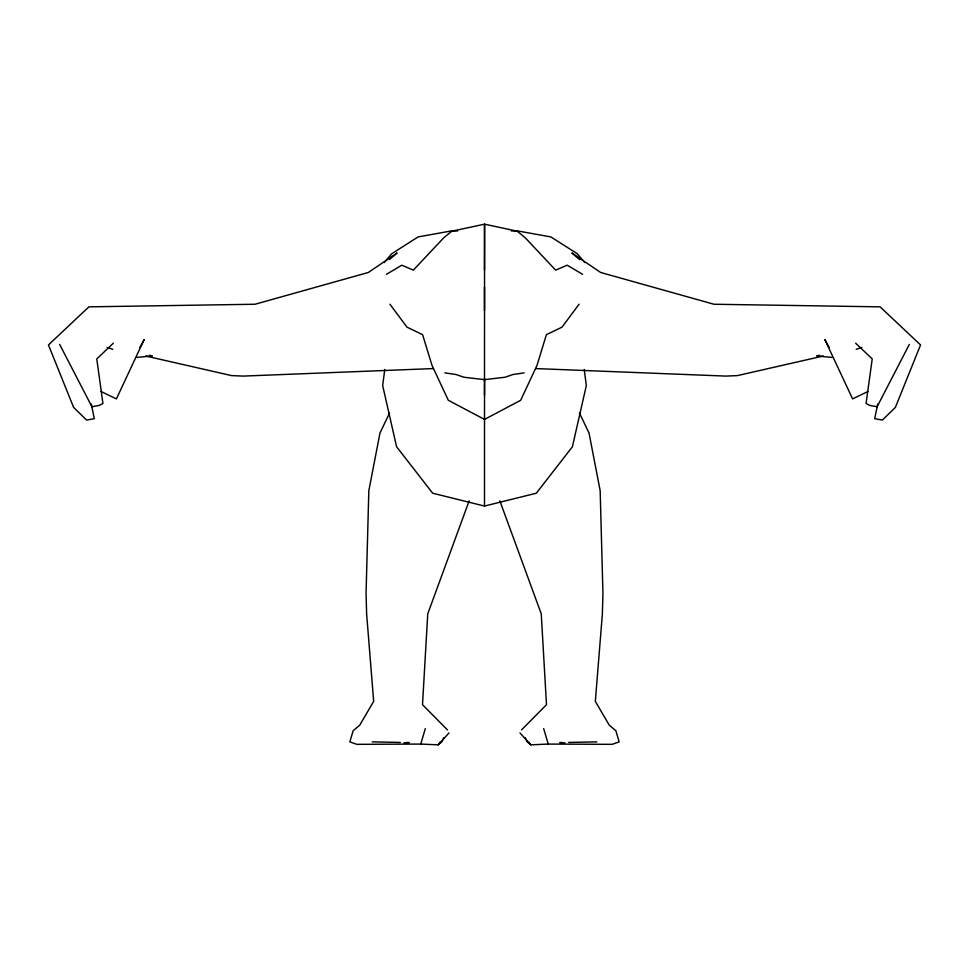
<?xml version="1.0" encoding="UTF-8"?>
<svg xmlns="http://www.w3.org/2000/svg" width="969" height="969" viewBox="0 0 969 969"><rect width="100%" height="100%" fill="white"/><g stroke="black" fill="none" stroke-linecap="round" stroke-linejoin="round"><path stroke-width="1.45" d="M584.234 369.492L586.33 385.541L572.4 446.77L536.317 493.209L484.5 506.06L484.5 418.826M389.938 304.23L406.98 327.147L422.605 334.68L431.992 365.374L448.32 400.282L484.5 419.42L484.548 378.782L484.5 395.158M524.144 372.883L513.001 374.506L505.14 377.22L484.5 379.642L484.561 224.166L451.845 231.179L443.899 237.635L413.327 270.145L401.844 265.191L386.437 274.312M384.766 369.492L382.67 385.541L396.6 446.77L432.683 493.209L484.5 506.06M877.708 404.037L874.692 418.681L882.384 420.086L895.392 407.38L920.55 344.94L880.094 306.846L713.935 304.242L600.671 272.483L571.88 252.957L579.595 259.583M389.526 413.097L379.969 433.034L368.826 490.75L366.064 593.185L366.621 613.837L373.671 701.386L359.681 725.248L353.152 730.723L349.845 741.879L356.846 744.337L420.752 744.071L425.33 728.603M469.153 500.852L427.753 613.837L422.508 704.681L447.484 729.936M443.729 737.821L441.84 741.757L438.254 744.834L420.752 744.071M909.334 344.431L877.09 406.75L869.835 405.43L866.068 403.516L872.221 358.918L855.651 343.196M139.827 347.447L144.139 339.61L116.401 398.901L101.079 391.5M439.793 742.351L438.254 744.834L449.01 732.903M579.062 304.23L562.02 327.147L546.395 334.68L537.008 365.374L520.68 400.282L484.5 419.42M384.233 262.551L391.827 253.672L418.087 236.933L451.651 230.876L457.622 230.997M521.516 729.936L546.492 704.681L541.247 613.837L499.847 500.852M113.349 343.196L96.779 358.918L102.932 403.516L99.165 405.43L91.91 406.75L59.666 344.431M389.405 259.583L397.12 252.957L368.329 272.483L255.065 304.242L88.906 306.846L48.45 344.94L73.608 407.38L86.616 420.086L94.308 418.681L91.292 404.037M867.921 391.5L852.599 398.901L824.861 339.61L829.173 347.447M856.184 349.312L861.925 347.423M819.592 355.26L816.685 355.938L831.802 357.391M823.335 356.011L737.457 375.597L725.854 376.093L535.869 368.583M137.198 357.391L152.315 355.938L149.408 355.26M403.976 742.884L409.184 742.605L406.217 742.545M579.474 413.097L589.031 433.034L600.174 490.75L602.936 593.185L602.379 613.837L595.329 701.386L609.319 725.248L615.848 730.723L619.155 741.879L612.154 744.337L548.248 744.071L530.746 744.834L527.16 741.757L525.271 737.821M433.131 368.583L243.146 376.093L231.543 375.597L145.665 356.011M562.783 742.545L559.816 742.605L565.024 742.884M568.694 742.424L596.807 741.879M511.378 230.997L517.349 230.876L550.913 236.933L577.173 253.672L584.767 262.551M372.193 741.879L400.306 742.424M484.5 379.642L463.86 377.22L455.999 374.506L444.856 372.883M107.075 347.423L112.816 349.312M582.563 274.312L567.156 265.191L555.673 270.145L525.101 237.635L517.155 231.179L484.561 224.166L484.5 270.048M519.99 732.903L530.746 744.834L529.207 742.351M543.67 728.603L548.248 744.071M484.5 287.09L484.5 310.783"/></g></svg>
